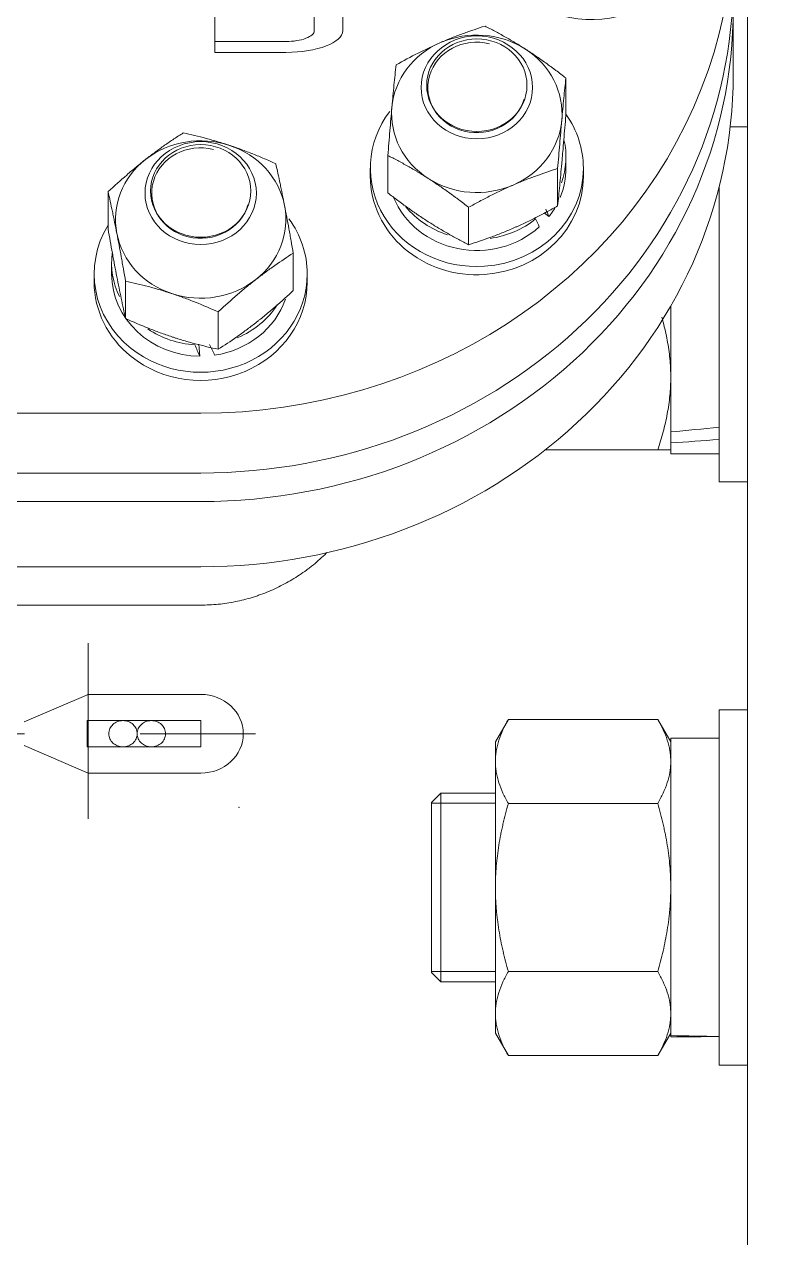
# Model space of a CAD drawing. Header units: millimetres. Extents: x 0 to 1675, y 0 to 1451.
# Drawn here: x 1390.8 to 1433.2, y 638.2 to 706.5 of the extents above; entities that cross this region are included whole.
import ezdxf

# ---------------------------------------------------------------- set-up
doc = ezdxf.new("R2010")
doc.units = ezdxf.units.MM
doc.header["$PDSIZE"] = -5
doc.linetypes.add('PHANTOM', pattern=[50.5, 18, -6.5, 6.5, -6.5, 6.5, -6.5])
doc.layers.add('171', color=7, linetype='Continuous', lineweight=18)

msp = doc.modelspace()

# ---------------------------------------------------------------- linework, layer by layer
at = {"layer": '171', "color": 7, "linetype": 'Continuous', "lineweight": 18}
for p, q in [((1431.52313, 741.26562), (1431.52313, 591.26562)), ((1401.52313, 719.27072), (1401.52313, 705.56197)), ((1407.12314, 706.17426), (1407.12314, 718.80281)), ((1408.72313, 718.80281), (1408.72313, 706.17426)), ((1430.72313, 703.69206), (1430.72313, 707.36582)), ((1401.52313, 705.56197), (1405.52313, 705.56197)), ((1401.52313, 704.94967), (1401.52313, 705.56197)), ((1405.52313, 704.94967), (1401.52313, 704.94967)), ((1421.29316, 703.50813), (1421.29316, 701.40239)), ((1431.52313, 700.75736), (1430.55451, 700.75736)), ((1411.25948, 699.05534), (1411.25948, 698.42774)), ((1411.26581, 699.14215), (1411.26581, 697.03641)), ((1421.29948, 698.42774), (1421.29948, 699.05534)), ((1410.27948, 698.42774), (1410.27948, 697.96852)), ((1420.83261, 698.40518), (1420.83261, 696.29944)), ((1422.27948, 697.96852), (1422.27948, 698.42774)), ((1422.27948, 697.96852), (1422.27948, 697.96864)), ((1429.92314, 697.33383), (1429.92314, 680.75736)), ((1395.50714, 697.10372), (1395.50714, 694.99798)), ((1415.81894, 696.22219), (1415.81894, 694.11645)), ((1420.34146, 695.70256), (1420.07356, 695.91578)), ((1395.70313, 693.10218), (1395.70313, 692.47458)), ((1405.93913, 693.64025), (1405.93913, 691.53451)), ((1394.72313, 692.47458), (1394.72313, 692.01536)), ((1406.72313, 692.01536), (1406.72313, 692.47458)), ((1396.49185, 692.06452), (1396.49185, 689.95878)), ((1406.72313, 692.01536), (1406.72313, 692.01549)), ((1401.70784, 690.33278), (1401.70784, 688.22704)), ((1427.20313, 683.5732), (1427.20313, 690.66609)), ((1400.62475, 688.5137), (1400.67927, 687.83688)), ((1380.72313, 684.62432), (1400.72313, 684.62432)), ((1427.20313, 683.5732), (1427.20313, 683.14361)), ((1427.20313, 682.95113), (1427.20313, 683.1436)), ((1427.20313, 682.95113), (1427.20313, 682.33736)), ((1420.13159, 682.55736), (1426.47074, 682.55736)), ((1427.20313, 682.33736), (1429.92314, 682.33736)), ((1380.72313, 681.25671), (1400.72313, 681.25671)), ((1429.92314, 680.75736), (1431.52313, 680.75736)), ((1380.72313, 679.64944), (1400.72313, 679.64944)), ((1380.72313, 675.97568), (1400.72313, 675.97568)), ((1380.72313, 673.817), (1400.72313, 673.817)), ((1429.92314, 667.91195), (1429.92314, 647.91195)), ((1431.52313, 667.91195), (1429.92314, 667.91195)), ((1418.05553, 667.38049), (1417.32314, 666.11195)), ((1418.05553, 667.38049), (1426.47074, 667.38049)), ((1427.20313, 666.11195), (1426.47074, 667.38049)), ((1417.32314, 666.11195), (1417.32314, 665.01336)), ((1427.20313, 666.33195), (1427.20313, 649.49459)), ((1429.92314, 666.33195), (1427.20313, 666.33195)), ((1417.32314, 665.01336), (1417.32314, 657.91195)), ((1414.25467, 663.22735), (1413.72313, 662.69581)), ((1414.25467, 652.81372), (1414.25467, 663.22735)), ((1417.3233, 663.22735), (1414.25467, 663.22735)), ((1413.72313, 662.69581), (1413.72313, 653.32355)), ((1418.05553, 662.64622), (1426.47074, 662.64622)), ((1417.32314, 657.91195), (1417.32314, 650.81054)), ((1413.72313, 653.32355), (1413.72313, 653.12809)), ((1413.72313, 653.12809), (1414.25467, 652.59655)), ((1414.25467, 652.59655), (1414.25467, 652.81372)), ((1418.05553, 653.17768), (1426.47074, 653.17768)), ((1414.25467, 652.59655), (1417.3233, 652.59655)), ((1417.32314, 650.81054), (1417.32314, 649.71195)), ((1417.32314, 649.71195), (1418.05553, 648.4434)), ((1426.47074, 648.4434), (1427.20313, 649.71195)), ((1418.05553, 648.4434), (1426.47074, 648.4434)), ((1429.92314, 647.91195), (1431.52313, 647.91195))]:
    msp.add_line(p, q, dxfattribs=at)
at = {"layer": '171', "color": 3, "linetype": 'PHANTOM', "lineweight": 18}
for p, q in [((1394.37699, 661.7709), (1394.37699, 671.6729)), ((1372.80593, 666.57177), (1407.49052, 666.57177))]:
    msp.add_line(p, q, dxfattribs=at)
at = {"layer": '171', "color": 3, "linetype": 'Continuous', "lineweight": 18}
for p, q in [((1390.78504, 667.24162), (1394.37699, 668.78908)), ((1394.37699, 668.78908), (1400.72313, 668.78908)), ((1400.72313, 667.31087), (1394.32314, 667.31087)), ((1394.32314, 667.31087), (1394.32314, 665.83267)), ((1400.72313, 665.83267), (1400.72313, 667.31087)), ((1394.37699, 664.35446), (1390.78504, 665.90191)), ((1394.32314, 665.83267), (1400.72313, 665.83267)), ((1400.72313, 664.35446), (1394.37699, 664.35446))]:
    msp.add_line(p, q, dxfattribs=at)
at = {"layer": '171', "color": 3, "linetype": 'Continuous', "lineweight": 13}
for p, q in [((1413.72313, 662.65275), (1417.32314, 662.65275)), ((1413.72313, 653.17115), (1417.32314, 653.17115))]:
    msp.add_line(p, q, dxfattribs=at)
at = {"layer": '171', "color": 7, "linetype": 'Continuous', "lineweight": 18}
for centre, major_axis, ratio, start_param, end_param in [((1400.72313, 712.34071), (30, 0), 0.92388, 4.71238898, 7.15811886), ((1422.72313, 712.34071), (6, 0), 0.92388, 3.14151756, 5.57075408), ((1400.72313, 708.97309), (30, 0), 0.92388, 4.71238898, 6.28318531), ((1400.72313, 707.36582), (30, 0), 0.92388, 4.71238898, 6.31214686), ((1405.52313, 706.17426), (1.6, 0), 0.382683, 4.71238898, 6.28318531), ((1405.52313, 706.17426), (-3.2, 0), 0.382683, 1.57079633, 3.14159265), ((1416.27948, 701.4892), (4.8, 0), 0.92388, 0.96400864, 2.01120619), ((1416.27948, 701.4892), (4.8, 0), 0.92388, 2.01120619, 3.05840374), ((1416.27948, 701.4892), (4.8, 0), 0.92388, 6.1999964, 7.24719395), ((1400.72313, 703.69206), (30, 0), 0.92388, 4.71238898, 6.28318531), ((1416.27948, 698.42774), (6, 0), 0.92388, 2.5265508, 4.78535592), ((1416.27948, 701.4892), (4.8, 0), 0.92388, 3.05840374, 4.1056013), ((1416.27948, 698.42774), (6, 0), 0.92388, 0, 0.58161042), ((1416.27948, 701.4892), (4.8, 0), 0.92388, 5.15279885, 6.1999964), ((1400.72313, 695.53605), (4.8, 0), 0.92388, 1.22580803, 2.27300558), ((1416.27948, 699.05534), (5.02, 0), 0.92388, 5.96451593, 6.49467473), ((1400.72313, 695.53605), (4.8, 0), 0.92388, 0.17861048, 1.22580803), ((1400.72313, 695.53605), (4.8, 0), 0.92388, 2.27300558, 3.32020313), ((1416.27948, 699.05534), (5.02, 0), 0.92388, 3.14155582, 3.1917331), ((1416.27948, 697.96852), (6, 0), 0.92388, 3.14151756, 4.78535592), ((1416.27948, 698.42774), (5.02, 0), 0.92388, 3.14150617, 3.19178132), ((1416.27948, 701.4892), (4.8, 0), 0.92388, 4.1056013, 5.15279885), ((1416.27948, 698.42774), (6, 0), 0.92388, 4.78535592, 6.28318531), ((1416.27948, 697.96852), (6, 0), 0.92388, 4.78535592, 6.28318531), ((1416.27948, 698.42774), (5.02, 0), 0.92388, 5.92034173, 6.28325947), ((1416.27948, 698.42774), (5.02, 0), 0.92388, 3.50404159, 5.48904965), ((1400.72313, 695.53605), (4.8, 0), 0.92388, 5.41459823, 6.46179579), ((1416.27948, 699.05534), (5.02, 0), 0.92388, 3.78908166, 4.37849744), ((1416.27948, 699.33129), (-4.72664, 7.91349), 0.213679, 4.11323235, 4.17092983), ((1416.27948, 698.42774), (5.02, 0), 0.92388, 5.65510688, 5.78442679), ((1400.72313, 692.47458), (6, 0), 0.92388, 2.6246274, 3.99995776), ((1400.72313, 692.47458), (6, 0), 0.92388, 0, 0.59348957), ((1416.27948, 699.05534), (5.02, 0), 0.92388, 4.86191969, 5.4310734), ((1416.27949, 697.52418), (-4.72664, 7.91349), 0.213679, 4.2792896, 4.33726586), ((1400.72313, 695.53605), (4.8, 0), 0.92388, 3.32020313, 4.36740068), ((1400.72313, 693.10218), (5.02, 0), 0.92388, 3.02547477, 3.56509557), ((1400.72313, 692.47458), (5.02, 0), 0.92388, 3.14158549, 4.70365149), ((1400.72313, 692.47458), (6, 0), 0.92388, 3.99995776, 6.28318531), ((1400.72313, 692.01536), (6, 0), 0.92388, 3.14151756, 3.99995776), ((1400.72313, 692.01536), (6, 0), 0.92388, 3.99995776, 6.28318531), ((1400.72313, 695.53605), (4.8, 0), 0.92388, 4.36740068, 5.41459823), ((1400.72313, 692.47458), (5.02, 0), 0.92388, 4.86970872, 5.96926249), ((1400.72313, 693.10218), (5.02, 0), 0.92388, 5.13610867, 5.74483075), ((1400.72313, 693.10218), (5.02, 0), 0.92388, 4.07709498, 4.64567524), ((1400.72313, 691.57103), (-4.81442, 11.50455), 0.123592, 1.79125491, 1.84923117), ((1400.72313, 693.37813), (-4.81442, 11.50455), 0.123592, 1.95759091, 2.01528839), ((1426.00717, 690.75736), (47.74773, 4.3093), 0.151498, 4.72376474, 4.78081505), ((1433.8391, 690.75736), (47.74773, 4.3093), 0.151498, 4.55929901, 4.61661877), ((1426.00717, 657.91195), (-47.75219, 0), 0.176327, 1.59584416, 1.65289447), ((1433.8391, 657.91195), (-47.75219, 0), 0.176327, 1.43137843, 1.48869818)]:
    msp.add_ellipse(centre, major_axis=major_axis, ratio=ratio, start_param=start_param, end_param=end_param, dxfattribs=at)
for centre, major_axis in [((1416.27948, 702.97645), (3.1364, 0)), ((1416.27948, 703.09647), (-2.82276, 0)), ((1400.72313, 697.02329), (3.1364, 0)), ((1400.72313, 697.14332), (-2.82276, 0))]:
    msp.add_ellipse(centre, major_axis=major_axis, ratio=0.92388, dxfattribs=at)
at = {"layer": '171', "color": 3, "linetype": 'Continuous', "lineweight": 13}
for centre in [(1416.27948, 702.97645), (1400.72313, 697.02329)]:
    msp.add_ellipse(centre, major_axis=(-2.7594, 0), ratio=0.92388, start_param=4.45058959, end_param=9.16297857, dxfattribs=at)
at = {"layer": '171', "color": 3, "linetype": 'Continuous', "lineweight": 18}
msp.add_ellipse((1400.72313, 666.57177), major_axis=(-2.4, 0), ratio=0.92388, start_param=1.57079633, end_param=4.71238898, dxfattribs=at)
at = {"layer": '171', "color": 3, "linetype": 'PHANTOM', "lineweight": 18}
for centre in [(1396.34594, 666.57177), (1397.94594, 666.57177)]:
    msp.add_ellipse(centre, major_axis=(-0.8, 0), ratio=0.92388, dxfattribs=at)
at = {"layer": '171', "color": 7, "linetype": 'Continuous', "lineweight": 18}
for points, knots in [([(1414.2332, 705.50066), (1414.28638, 705.52382), (1414.33965, 705.54677), (1414.41967, 705.5809), (1414.44636, 705.59222), (1414.49966, 705.6147), (1414.63278, 705.67058), (1414.76533, 705.72473), (1415.08239, 705.85152), (1415.29235, 705.93182), (1415.70978, 706.085), (1415.91726, 706.15788), (1416.33012, 706.29738), (1416.5355, 706.36402), (1416.74003, 706.42809)], [0, 0, 0, 0, 0.16713693, 0.16713693, 0.2507054, 0.2507054, 0.33427387, 0.66854773, 0.66854773, 1.33709547, 1.33709547, 2.0056432, 2.0056432, 2.67419093, 2.67419093, 2.67419093, 2.67419093]), ([(1419.0166, 705.13217), (1418.82413, 705.2556), (1418.63105, 705.37562), (1418.41315, 705.50684), (1418.38891, 705.52138), (1418.34053, 705.55029), (1418.26805, 705.59342), (1418.09961, 705.69246), (1417.95634, 705.77473), (1417.67118, 705.93604), (1417.4829, 706.03928), (1417.10935, 706.23866), (1416.92409, 706.33481), (1416.74003, 706.42809)], [0, 0, 0, 0, 0.65517608, 0.65517608, 0.73707309, 0.73707309, 0.8189701, 0.98276412, 1.31035216, 1.31035216, 1.96552824, 1.96552824, 2.62070433, 2.62070433, 2.62070433, 2.62070433]), ([(1411.72636, 704.2451), (1412.13644, 704.47374), (1412.54952, 704.69486), (1413.17562, 705.01028), (1413.3854, 705.1127), (1413.80742, 705.31141), (1414.01965, 705.40768), (1414.2332, 705.50066)], [0, 0, 0, 0, 1.40239531, 1.40239531, 2.10359296, 2.10359296, 2.80479062, 2.80479062, 2.80479062, 2.80479062]), ([(1419.0166, 705.13217), (1419.20895, 705.00882), (1419.40068, 704.88205), (1419.78298, 704.62204), (1419.97355, 704.48879), (1420.25861, 704.28456), (1420.40094, 704.18136), (1420.543, 704.07665), (1420.63765, 704.00651), (1420.68497, 703.97127), (1420.92119, 703.79443), (1421.10803, 703.65175), (1421.29316, 703.50813)], [0, 0, 0, 0, 0.69935248, 0.69935248, 1.39870496, 1.39870496, 1.7483812, 1.92321932, 1.92321932, 2.09805744, 2.09805744, 2.79740992, 2.79740992, 2.79740992, 2.79740992]), ([(1411.49608, 701.85769), (1411.50097, 701.91182), (1411.50586, 701.9658), (1411.51321, 702.04653), (1411.51566, 702.07339), (1411.52056, 702.12692), (1411.53279, 702.26032), (1411.54496, 702.39167), (1411.57409, 702.70312), (1411.59338, 702.9057), (1411.63172, 703.30199), (1411.65078, 703.4957), (1411.6887, 703.87566), (1411.70757, 704.06191), (1411.72636, 704.2451)], [0, 0, 0, 0, 0.1499067, 0.1499067, 0.22486005, 0.22486005, 0.29981339, 0.59962679, 0.59962679, 1.19925358, 1.19925358, 1.79888036, 1.79888036, 2.39850715, 2.39850715, 2.39850715, 2.39850715]), ([(1421.29316, 703.50813), (1421.25549, 703.14082), (1421.21754, 702.76165), (1421.16003, 702.16721), (1421.14076, 701.96478), (1421.102, 701.55021), (1421.0825, 701.33807), (1421.06288, 701.12072)], [0, 0, 0, 0, 1.1992534, 1.1992534, 1.7988801, 1.7988801, 2.39850679, 2.39850679, 2.39850679, 2.39850679]), ([(1411.26581, 699.14215), (1411.30348, 699.60962), (1411.34142, 700.07132), (1411.39894, 700.75138), (1411.41821, 700.97598), (1411.45697, 701.42046), (1411.47647, 701.64034), (1411.49608, 701.85769)], [0, 0, 0, 0, 1.36264782, 1.36264782, 2.04397173, 2.04397173, 2.72529564, 2.72529564, 2.72529564, 2.72529564]), ([(1421.06288, 698.68685), (1421.06777, 698.74098), (1421.07266, 698.79544), (1421.08001, 698.87761), (1421.08247, 698.90507), (1421.08736, 698.96003), (1421.09959, 699.09762), (1421.11177, 699.23609), (1421.14089, 699.57005), (1421.16018, 699.79486), (1421.19852, 700.24831), (1421.21758, 700.47693), (1421.2555, 700.9374), (1421.27437, 701.16924), (1421.29316, 701.40239)], [0, 0, 0, 0, 0.17033099, 0.17033099, 0.25549649, 0.25549649, 0.34066198, 0.68132397, 0.68132397, 1.36264793, 1.36264793, 2.0439719, 2.0439719, 2.72529586, 2.72529586, 2.72529586, 2.72529586]), ([(1421.06288, 701.12072), (1421.058, 701.06658), (1421.05311, 701.01213), (1421.04576, 700.92996), (1421.0433, 700.9025), (1421.03841, 700.84754), (1421.02618, 700.70995), (1421.014, 700.57148), (1420.98488, 700.23752), (1420.96559, 700.0127), (1420.92725, 699.55926), (1420.90819, 699.33063), (1420.87027, 698.87017), (1420.8514, 698.63833), (1420.83261, 698.40518)], [0, 0, 0, 0, 0.17033099, 0.17033099, 0.25549649, 0.25549649, 0.34066198, 0.68132397, 0.68132397, 1.36264793, 1.36264793, 2.0439719, 2.0439719, 2.72529586, 2.72529586, 2.72529586, 2.72529586]), ([(1397.62279, 698.92151), (1397.66767, 698.9566), (1397.71263, 698.9915), (1397.78017, 699.04357), (1397.80269, 699.06088), (1397.84767, 699.09532), (1397.96002, 699.18105), (1398.07188, 699.26493), (1398.33946, 699.46283), (1398.51666, 699.59022), (1398.86895, 699.83702), (1399.04405, 699.95643), (1399.39248, 700.18854), (1399.56582, 700.30123), (1399.73843, 700.41118)], [0, 0, 0, 0, 0.16178118, 0.16178118, 0.24267177, 0.24267177, 0.32356236, 0.64712471, 0.64712471, 1.29424942, 1.29424942, 1.94137414, 1.94137414, 2.58849885, 2.58849885, 2.58849885, 2.58849885]), ([(1399.73843, 700.41118), (1400.16506, 700.31962), (1400.59481, 700.2182), (1401.24618, 700.04476), (1401.46443, 699.98338), (1401.90347, 699.85258), (1402.12426, 699.78314), (1402.34643, 699.70938)], [0, 0, 0, 0, 1.35105118, 1.35105118, 2.02657676, 2.02657676, 2.70210235, 2.70210235, 2.70210235, 2.70210235]), ([(1402.34643, 699.70938), (1402.40176, 699.69101), (1402.45718, 699.67237), (1402.54043, 699.64401), (1402.56819, 699.63449), (1402.62364, 699.61537), (1402.76214, 699.56729), (1402.90003, 699.51795), (1403.22989, 699.39718), (1403.44832, 699.31354), (1403.8826, 699.14078), (1404.09844, 699.05166), (1404.52796, 698.86881), (1404.74164, 698.77507), (1404.95442, 698.67945)], [0, 0, 0, 0, 0.17532608, 0.17532608, 0.26298912, 0.26298912, 0.35065216, 0.70130432, 0.70130432, 1.40260864, 1.40260864, 2.10391296, 2.10391296, 2.80521729, 2.80521729, 2.80521729, 2.80521729]), ([(1395.50714, 697.10372), (1395.85324, 697.42433), (1396.20185, 697.73809), (1396.73025, 698.19394), (1396.9073, 698.34341), (1397.26345, 698.63677), (1397.44257, 698.78064), (1397.62279, 698.92151)], [0, 0, 0, 0, 1.39506184, 1.39506184, 2.09259275, 2.09259275, 2.79012367, 2.79012367, 2.79012367, 2.79012367]), ([(1405.44677, 696.32391), (1405.40515, 696.53692), (1405.36339, 696.74681), (1405.31627, 696.97945), (1405.31103, 697.00527), (1405.30056, 697.0567), (1405.28489, 697.13356), (1405.24846, 697.31101), (1405.21747, 697.45996), (1405.1558, 697.754), (1405.11508, 697.94487), (1405.0343, 698.31812), (1404.99423, 698.5005), (1404.95442, 698.67945)], [0, 0, 0, 0, 0.60162737, 0.60162737, 0.67683079, 0.67683079, 0.75203421, 0.90244105, 1.20325473, 1.20325473, 1.8048821, 1.8048821, 2.40650947, 2.40650947, 2.40650947, 2.40650947]), ([(1413.54237, 697.84623), (1413.34991, 697.96966), (1413.15683, 698.08968), (1412.93892, 698.2209), (1412.91469, 698.23544), (1412.86631, 698.26434), (1412.79383, 698.30747), (1412.62538, 698.40652), (1412.48212, 698.48879), (1412.19696, 698.6501), (1412.00868, 698.75334), (1411.63513, 698.95272), (1411.44986, 699.04887), (1411.26581, 699.14215)], [0, 0, 0, 0, 0.65517608, 0.65517608, 0.73707309, 0.73707309, 0.8189701, 0.98276412, 1.31035216, 1.31035216, 1.96552824, 1.96552824, 2.62070433, 2.62070433, 2.62070433, 2.62070433]), ([(1420.83261, 696.29944), (1420.87028, 696.66674), (1420.90823, 697.04592), (1420.96574, 697.64035), (1420.98501, 697.84279), (1421.02377, 698.25736), (1421.04327, 698.4695), (1421.06288, 698.68685)], [0, 0, 0, 0, 1.1992534, 1.1992534, 1.7988801, 1.7988801, 2.39850679, 2.39850679, 2.39850679, 2.39850679]), ([(1415.81894, 696.22219), (1415.6338, 696.36581), (1415.44697, 696.50849), (1415.21074, 696.68533), (1415.16343, 696.72057), (1415.06878, 696.79071), (1414.92672, 696.89542), (1414.78439, 696.99862), (1414.49933, 697.20285), (1414.30876, 697.33609), (1413.92646, 697.59611), (1413.73472, 697.72288), (1413.54237, 697.84623)], [0, 0, 0, 0, 0.69935248, 0.69935248, 0.8741906, 0.8741906, 1.04902872, 1.39870496, 1.39870496, 2.09805744, 2.09805744, 2.79740992, 2.79740992, 2.79740992, 2.79740992]), ([(1420.83261, 698.40518), (1420.42253, 698.27671), (1420.00944, 698.13811), (1419.38335, 697.90831), (1419.17356, 697.82806), (1418.75155, 697.65927), (1418.53932, 697.57073), (1418.32577, 697.47775)], [0, 0, 0, 0, 1.3370807, 1.3370807, 2.00562105, 2.00562105, 2.6741614, 2.6741614, 2.6741614, 2.6741614]), ([(1418.32577, 697.47775), (1418.27259, 697.45459), (1418.21932, 697.43116), (1418.13929, 697.39559), (1418.11261, 697.38368), (1418.05931, 697.35975), (1417.92619, 697.2997), (1417.79364, 697.23842), (1417.47658, 697.08912), (1417.26662, 696.98658), (1416.84919, 696.77625), (1416.64171, 696.66846), (1416.22885, 696.44844), (1416.02347, 696.33622), (1415.81894, 696.22219)], [0, 0, 0, 0, 0.17530097, 0.17530097, 0.26295145, 0.26295145, 0.35060194, 0.70120388, 0.70120388, 1.40240775, 1.40240775, 2.10361163, 2.10361163, 2.80481551, 2.80481551, 2.80481551, 2.80481551]), ([(1395.9995, 694.74818), (1395.95787, 694.96119), (1395.91611, 695.17108), (1395.86899, 695.40372), (1395.86375, 695.42954), (1395.85328, 695.48097), (1395.83761, 695.55783), (1395.80118, 695.73528), (1395.77019, 695.88423), (1395.70852, 696.17827), (1395.6678, 696.36914), (1395.58702, 696.74239), (1395.54695, 696.92477), (1395.50714, 697.10372)], [0, 0, 0, 0, 0.60162737, 0.60162737, 0.67683079, 0.67683079, 0.75203421, 0.90244105, 1.20325473, 1.20325473, 1.8048821, 1.8048821, 2.40650947, 2.40650947, 2.40650947, 2.40650947]), ([(1413.54237, 695.41237), (1413.34991, 695.5358), (1413.15683, 695.66343), (1412.93892, 695.81169), (1412.91469, 695.82824), (1412.86631, 695.86139), (1412.79383, 695.91122), (1412.62538, 696.02823), (1412.48212, 696.12971), (1412.19696, 696.33415), (1412.00868, 696.4724), (1411.63513, 696.75214), (1411.44986, 696.89362), (1411.26581, 697.03641)], [0, 0, 0, 0, 0.69935275, 0.69935275, 0.78677184, 0.78677184, 0.87419093, 1.04902912, 1.39870549, 1.39870549, 2.09805824, 2.09805824, 2.79741099, 2.79741099, 2.79741099, 2.79741099]), ([(1405.44677, 696.32391), (1405.48837, 696.11103), (1405.52984, 695.89502), (1405.61252, 695.45706), (1405.65373, 695.23512), (1405.71538, 694.89821), (1405.74617, 694.72876), (1405.77689, 694.55792), (1405.79736, 694.44373), (1405.80759, 694.38647), (1405.85868, 694.09968), (1405.89909, 693.87004), (1405.93913, 693.64025)], [0, 0, 0, 0, 0.68212509, 0.68212509, 1.36425018, 1.36425018, 1.70531272, 1.87584399, 1.87584399, 2.04637527, 2.04637527, 2.72850035, 2.72850035, 2.72850035, 2.72850035]), ([(1418.32577, 695.04388), (1418.37896, 695.06704), (1418.43223, 695.09047), (1418.51225, 695.12603), (1418.53894, 695.13795), (1418.59223, 695.16187), (1418.72536, 695.22193), (1418.85791, 695.2832), (1419.17497, 695.43251), (1419.38493, 695.53504), (1419.80236, 695.74537), (1420.00983, 695.85317), (1420.42269, 696.07319), (1420.62808, 696.18541), (1420.83261, 696.29944)], [0, 0, 0, 0, 0.17530097, 0.17530097, 0.26295145, 0.26295145, 0.35060194, 0.70120388, 0.70120388, 1.40240775, 1.40240775, 2.10361163, 2.10361163, 2.80481551, 2.80481551, 2.80481551, 2.80481551]), ([(1413.54237, 695.41237), (1413.73472, 695.28901), (1413.92646, 695.16985), (1414.30876, 694.93952), (1414.49933, 694.82834), (1414.78439, 694.66695), (1414.92672, 694.58758), (1415.06878, 694.51009), (1415.16343, 694.45883), (1415.21074, 694.43339), (1415.44697, 694.30724), (1415.6338, 694.21028), (1415.81894, 694.11645)], [0, 0, 0, 0, 0.65517585, 0.65517585, 1.31035169, 1.31035169, 1.63793961, 1.80173357, 1.80173357, 1.96552754, 1.96552754, 2.62070338, 2.62070338, 2.62070338, 2.62070338]), ([(1395.9995, 692.31431), (1395.95787, 692.52733), (1395.91611, 692.74483), (1395.86899, 692.99451), (1395.86375, 693.02234), (1395.85328, 693.07801), (1395.83761, 693.16158), (1395.80118, 693.35698), (1395.77019, 693.52515), (1395.70852, 693.86232), (1395.6678, 694.0882), (1395.58702, 694.54181), (1395.54695, 694.76952), (1395.50714, 694.99798)], [0, 0, 0, 0, 0.6821251, 0.6821251, 0.76739074, 0.76739074, 0.85265638, 1.02318766, 1.36425021, 1.36425021, 2.04637531, 2.04637531, 2.72850041, 2.72850041, 2.72850041, 2.72850041]), ([(1396.49185, 692.06452), (1396.45181, 692.29431), (1396.4114, 692.52395), (1396.36031, 692.81074), (1396.35008, 692.868), (1396.32961, 692.98219), (1396.29889, 693.15303), (1396.26811, 693.32248), (1396.20646, 693.65939), (1396.16524, 693.88133), (1396.08256, 694.31929), (1396.0411, 694.5353), (1395.9995, 694.74818)], [0, 0, 0, 0, 0.68212509, 0.68212509, 0.85265636, 0.85265636, 1.02318763, 1.36425018, 1.36425018, 2.04637527, 2.04637527, 2.72850035, 2.72850035, 2.72850035, 2.72850035]), ([(1415.81894, 694.11645), (1416.22902, 694.24492), (1416.6421, 694.38352), (1417.2682, 694.61331), (1417.47798, 694.69357), (1417.9, 694.86236), (1418.11223, 694.9509), (1418.32577, 695.04388)], [0, 0, 0, 0, 1.3370807, 1.3370807, 2.00562105, 2.00562105, 2.6741614, 2.6741614, 2.6741614, 2.6741614]), ([(1405.93913, 693.64025), (1405.59304, 693.4198), (1405.24442, 693.18856), (1404.71602, 692.81834), (1404.53898, 692.69103), (1404.18282, 692.4276), (1404.0037, 692.29145), (1403.82348, 692.15058)], [0, 0, 0, 0, 1.2942377, 1.2942377, 1.94135655, 1.94135655, 2.5884754, 2.5884754, 2.5884754, 2.5884754]), ([(1395.9995, 692.31431), (1396.0411, 692.10143), (1396.08256, 691.89303), (1396.16524, 691.48476), (1396.20646, 691.28488), (1396.26811, 690.9908), (1396.29889, 690.84519), (1396.32961, 690.70158), (1396.35008, 690.60626), (1396.36031, 690.5588), (1396.4114, 690.3227), (1396.45181, 690.13878), (1396.49185, 689.95878)], [0, 0, 0, 0, 0.60162736, 0.60162736, 1.20325471, 1.20325471, 1.50406839, 1.65447523, 1.65447523, 1.80488207, 1.80488207, 2.40650942, 2.40650942, 2.40650942, 2.40650942]), ([(1399.09984, 691.36272), (1399.04451, 691.38109), (1398.98909, 691.39925), (1398.90584, 691.42617), (1398.87808, 691.43508), (1398.82263, 691.45278), (1398.68413, 691.49667), (1398.54624, 691.53889), (1398.21638, 691.63714), (1397.99795, 691.69855), (1397.56367, 691.81415), (1397.34783, 691.86836), (1396.91831, 691.9707), (1396.70463, 692.01885), (1396.49185, 692.06452)], [0, 0, 0, 0, 0.16888333, 0.16888333, 0.25332499, 0.25332499, 0.33776665, 0.67553331, 0.67553331, 1.35106661, 1.35106661, 2.02659992, 2.02659992, 2.70213323, 2.70213323, 2.70213323, 2.70213323]), ([(1403.82348, 692.15058), (1403.7786, 692.11549), (1403.73364, 692.08011), (1403.6661, 692.0266), (1403.64358, 692.0087), (1403.5986, 691.97282), (1403.48625, 691.88291), (1403.37439, 691.79191), (1403.10681, 691.57149), (1402.92961, 691.42187), (1402.57732, 691.11792), (1402.40222, 690.96359), (1402.05379, 690.65097), (1401.88045, 690.49269), (1401.70784, 690.33278)], [0, 0, 0, 0, 0.17438385, 0.17438385, 0.26157577, 0.26157577, 0.3487677, 0.69753539, 0.69753539, 1.39507079, 1.39507079, 2.09260618, 2.09260618, 2.79014157, 2.79014157, 2.79014157, 2.79014157]), ([(1401.70784, 690.33278), (1401.28121, 690.52451), (1400.85146, 690.70845), (1400.20009, 690.96752), (1399.98185, 691.05106), (1399.5428, 691.21178), (1399.32201, 691.28896), (1399.09984, 691.36272)], [0, 0, 0, 0, 1.40259515, 1.40259515, 2.10389272, 2.10389272, 2.80519029, 2.80519029, 2.80519029, 2.80519029]), ([(1403.82348, 689.71671), (1403.86837, 689.7518), (1403.91333, 689.78718), (1403.98086, 689.84069), (1404.00338, 689.85859), (1404.04836, 689.89447), (1404.16071, 689.98438), (1404.27258, 690.07539), (1404.54016, 690.2958), (1404.71735, 690.44542), (1405.06965, 690.74938), (1405.24474, 690.9037), (1405.59318, 691.21632), (1405.76651, 691.3746), (1405.93913, 691.53451)], [0, 0, 0, 0, 0.17438385, 0.17438385, 0.26157577, 0.26157577, 0.3487677, 0.69753539, 0.69753539, 1.39507079, 1.39507079, 2.09260618, 2.09260618, 2.79014157, 2.79014157, 2.79014157, 2.79014157]), ([(1396.49185, 689.95878), (1396.91848, 689.76705), (1397.34823, 689.58311), (1397.9996, 689.32404), (1398.21784, 689.2405), (1398.65688, 689.07978), (1398.87768, 689.00261), (1399.09984, 688.92885)], [0, 0, 0, 0, 1.40259515, 1.40259515, 2.10389272, 2.10389272, 2.80519029, 2.80519029, 2.80519029, 2.80519029]), ([(1401.70784, 688.22704), (1402.05393, 688.44749), (1402.40255, 688.67874), (1402.93095, 689.04895), (1403.10799, 689.17626), (1403.46415, 689.4397), (1403.64326, 689.57584), (1403.82348, 689.71671)], [0, 0, 0, 0, 1.2942377, 1.2942377, 1.94135655, 1.94135655, 2.5884754, 2.5884754, 2.5884754, 2.5884754]), ([(1427.20314, 686.65736), (1427.20314, 686.74435), (1427.20207, 686.83147), (1427.19886, 686.96235), (1427.19752, 687.006), (1427.19432, 687.09317), (1427.18498, 687.3109), (1427.16908, 687.52768), (1427.11883, 688.04624), (1427.06922, 688.38964), (1426.94164, 689.07236), (1426.86371, 689.41169), (1426.74775, 689.84741), (1426.72063, 689.94537), (1426.69257, 690.04319)], [0, 0, 0, 0, 0.26100001, 0.26100001, 0.39150001, 0.39150001, 0.52200001, 1.04400003, 1.04400003, 2.08800006, 2.08800006, 3.13200009, 3.13200009, 3.43534735, 3.43534735, 3.43534735, 3.43534735]), ([(1399.09984, 688.92885), (1399.15518, 688.91048), (1399.21059, 688.89232), (1399.29385, 688.8654), (1399.32161, 688.85648), (1399.37706, 688.83879), (1399.51555, 688.7949), (1399.65345, 688.75268), (1399.98331, 688.65442), (1400.20174, 688.59301), (1400.63601, 688.47741), (1400.85186, 688.42321), (1401.28138, 688.32086), (1401.49506, 688.27271), (1401.70784, 688.22704)], [0, 0, 0, 0, 0.16888333, 0.16888333, 0.25332499, 0.25332499, 0.33776665, 0.67553331, 0.67553331, 1.35106661, 1.35106661, 2.02659992, 2.02659992, 2.70213323, 2.70213323, 2.70213323, 2.70213323]), ([(1426.47074, 682.55736), (1426.58253, 682.89272), (1426.68445, 683.2293), (1426.8643, 683.90544), (1426.94221, 684.24501), (1427.06962, 684.92768), (1427.11911, 685.27078), (1427.16918, 685.78844), (1427.18186, 685.96149), (1427.19884, 686.30864), (1427.20314, 686.48273), (1427.20314, 686.65736)], [0, 0, 0, 0, 1.04579623, 1.04579623, 2.09159246, 2.09159246, 3.13738869, 3.13738869, 3.66028681, 3.66028681, 4.18318492, 4.18318492, 4.18318492, 4.18318492]), ([(1427.20314, 682.55736), (1427.20302, 682.55736), (1427.20197, 682.55736), (1427.19886, 682.55736), (1427.19752, 682.55736), (1427.19432, 682.55736), (1427.18498, 682.55736), (1427.16908, 682.55736), (1427.11883, 682.55736), (1427.06922, 682.55736), (1426.94164, 682.55736), (1426.86371, 682.55736), (1426.684, 682.55736), (1426.58225, 682.55736), (1426.47074, 682.55736)], [0, 0, 0, 0, 0.043713975, 0.043713975, 0.066669991, 0.066669991, 0.089626007, 0.181450071, 0.181450071, 0.365098201, 0.365098201, 0.54874633, 0.54874633, 0.732394459, 0.732394459, 0.732394459, 0.732394459]), ([(1400.72314, 673.817), (1401.05452, 673.817), (1401.38301, 673.83361), (1402.03442, 673.89881), (1402.35733, 673.9474), (1402.99764, 674.07619), (1403.31503, 674.15639), (1403.70826, 674.27669), (1403.82597, 674.31429), (1403.94327, 674.35417), (1404.02139, 674.38126), (1404.06033, 674.39504), (1404.25437, 674.46503), (1404.40757, 674.52461), (1404.86124, 674.71381), (1405.15576, 674.85388), (1405.72938, 675.16104), (1406.00846, 675.32813), (1406.41544, 675.599), (1406.54916, 675.69267), (1406.74679, 675.83829), (1406.81217, 675.88768), (1406.94194, 675.98818), (1407.00608, 676.0391), (1407.32297, 676.29688), (1407.56442, 676.51335), (1407.80696, 676.75219), (1407.81967, 676.76478), (1407.83235, 676.7774)], [0, 0, 0, 0, 0.98075426, 0.98075426, 1.96150852, 1.96150852, 2.94226278, 2.94226278, 3.18745135, 3.31004563, 3.31004563, 3.43263992, 3.43263992, 3.92301705, 3.92301705, 4.90377131, 4.90377131, 5.88452557, 5.88452557, 6.3749027, 6.3749027, 6.62009126, 6.62009126, 6.86527983, 6.86527983, 7.84603409, 7.84603409, 7.90046595, 7.90046595, 7.90046595, 7.90046595]), ([(1418.05553, 667.38049), (1417.94375, 667.18687), (1417.84182, 666.99255), (1417.66197, 666.60218), (1417.58406, 666.40613), (1417.45665, 666.01199), (1417.40716, 665.8139), (1417.35709, 665.51503), (1417.34441, 665.41512), (1417.32743, 665.21469), (1417.32314, 665.11418), (1417.32314, 665.01336)], [0, 0, 0, 0, 0.62670727, 0.62670727, 1.25341453, 1.25341453, 1.8801218, 1.8801218, 2.19347543, 2.19347543, 2.50682906, 2.50682906, 2.50682906, 2.50682906]), ([(1427.20314, 665.01336), (1427.20314, 665.06358), (1427.20207, 665.11388), (1427.19886, 665.18944), (1427.19752, 665.21464), (1427.19432, 665.26497), (1427.18498, 665.39067), (1427.16908, 665.51583), (1427.11883, 665.81523), (1427.06922, 666.01348), (1426.94164, 666.40765), (1426.86371, 666.60357), (1426.684, 666.99342), (1426.58225, 667.18736), (1426.47074, 667.38049)], [0, 0, 0, 0, 0.15667802, 0.15667802, 0.23501703, 0.23501703, 0.31335604, 0.62671208, 0.62671208, 1.25342416, 1.25342416, 1.88013623, 1.88013623, 2.50684831, 2.50684831, 2.50684831, 2.50684831]), ([(1417.32314, 665.01336), (1417.32314, 664.96313), (1417.3242, 664.91283), (1417.32741, 664.83727), (1417.32875, 664.81207), (1417.33195, 664.76174), (1417.34129, 664.63604), (1417.35719, 664.51088), (1417.40744, 664.21149), (1417.45705, 664.01323), (1417.58463, 663.61906), (1417.66256, 663.42314), (1417.84227, 663.03329), (1417.94402, 662.83935), (1418.05553, 662.64622)], [0, 0, 0, 0, 0.15667802, 0.15667802, 0.23501703, 0.23501703, 0.31335604, 0.62671208, 0.62671208, 1.25342416, 1.25342416, 1.88013623, 1.88013623, 2.50684831, 2.50684831, 2.50684831, 2.50684831]), ([(1426.47074, 662.64622), (1426.58253, 662.83984), (1426.68445, 663.03416), (1426.8643, 663.42453), (1426.94221, 663.62058), (1427.06962, 664.01472), (1427.11911, 664.21281), (1427.16918, 664.51168), (1427.18186, 664.61159), (1427.19884, 664.81202), (1427.20314, 664.91253), (1427.20314, 665.01336)], [0, 0, 0, 0, 0.62670727, 0.62670727, 1.25341453, 1.25341453, 1.8801218, 1.8801218, 2.19347543, 2.19347543, 2.50682906, 2.50682906, 2.50682906, 2.50682906]), ([(1418.05553, 662.64622), (1417.94439, 662.26122), (1417.84236, 661.87269), (1417.74052, 661.43057), (1417.72939, 661.38139), (1417.70753, 661.28303), (1417.67533, 661.13546), (1417.60444, 660.7908), (1417.55123, 660.4948), (1417.45563, 659.902), (1417.40638, 659.5057), (1417.35668, 658.90944), (1417.34414, 658.71038), (1417.32737, 658.31164), (1417.32314, 658.11195), (1417.32314, 657.91195)], [0, 0, 0, 0, 1.201664, 1.201664, 1.351872, 1.351872, 1.50208001, 1.80249601, 2.40332801, 2.40332801, 3.60499201, 3.60499201, 4.20582402, 4.20582402, 4.80665602, 4.80665602, 4.80665602, 4.80665602]), ([(1427.20314, 657.91195), (1427.20314, 658.11195), (1427.19891, 658.31164), (1427.18213, 658.71038), (1427.16959, 658.90944), (1427.11989, 659.5057), (1427.07064, 659.902), (1426.97504, 660.4948), (1426.92183, 660.7908), (1426.85094, 661.13546), (1426.81874, 661.28303), (1426.79688, 661.38139), (1426.78575, 661.43057), (1426.68391, 661.87269), (1426.58188, 662.26122), (1426.47074, 662.64622)], [0, 0, 0, 0, 0.600832, 0.600832, 1.201664, 1.201664, 2.40332801, 2.40332801, 3.00416001, 3.30457601, 3.45478401, 3.45478401, 3.60499201, 3.60499201, 4.80665602, 4.80665602, 4.80665602, 4.80665602]), ([(1417.32314, 657.91195), (1417.32314, 657.71182), (1417.33161, 657.31094), (1417.35704, 656.90878), (1417.37817, 656.65703), (1417.38266, 656.60664), (1417.39213, 656.50602), (1417.4071, 656.35529), (1417.44718, 656.005), (1417.49007, 655.70707), (1417.58634, 655.11407), (1417.66448, 654.72252), (1417.84384, 653.94571), (1417.94504, 653.56043), (1418.05553, 653.17767)], [0, 0, 0, 0, 0.60083429, 1.20166859, 1.20166859, 1.35187716, 1.35187716, 1.50208573, 1.80250288, 2.40333717, 2.40333717, 3.60500576, 3.60500576, 4.80667434, 4.80667434, 4.80667434, 4.80667434]), ([(1427.20314, 657.91195), (1427.20314, 657.71182), (1427.19466, 657.31094), (1427.16923, 656.90878), (1427.1481, 656.65703), (1427.14361, 656.60664), (1427.13414, 656.50602), (1427.11917, 656.35529), (1427.07909, 656.005), (1427.0362, 655.70707), (1426.93993, 655.11407), (1426.86179, 654.72252), (1426.68243, 653.94571), (1426.58123, 653.56043), (1426.47074, 653.17767)], [0, 0, 0, 0, 0.60083429, 1.20166859, 1.20166859, 1.35187716, 1.35187716, 1.50208573, 1.80250288, 2.40333717, 2.40333717, 3.60500576, 3.60500576, 4.80667434, 4.80667434, 4.80667434, 4.80667434]), ([(1418.05553, 653.17767), (1417.94375, 652.98406), (1417.84182, 652.78973), (1417.66197, 652.39936), (1417.58406, 652.20331), (1417.45665, 651.80917), (1417.40716, 651.61108), (1417.35709, 651.31221), (1417.34441, 651.2123), (1417.32743, 651.01187), (1417.32314, 650.91136), (1417.32314, 650.81054)], [0, 0, 0, 0, 0.62670727, 0.62670727, 1.25341453, 1.25341453, 1.8801218, 1.8801218, 2.19347543, 2.19347543, 2.50682906, 2.50682906, 2.50682906, 2.50682906]), ([(1427.20314, 650.81054), (1427.20314, 650.86076), (1427.20207, 650.91106), (1427.19886, 650.98662), (1427.19752, 651.01182), (1427.19432, 651.06215), (1427.18498, 651.18786), (1427.16908, 651.31302), (1427.11883, 651.61241), (1427.06922, 651.81067), (1426.94164, 652.20484), (1426.86371, 652.40075), (1426.684, 652.7906), (1426.58225, 652.98454), (1426.47074, 653.17767)], [0, 0, 0, 0, 0.15667802, 0.15667802, 0.23501703, 0.23501703, 0.31335604, 0.62671208, 0.62671208, 1.25342416, 1.25342416, 1.88013623, 1.88013623, 2.50684831, 2.50684831, 2.50684831, 2.50684831]), ([(1417.32314, 650.81054), (1417.32314, 650.76032), (1417.3242, 650.71002), (1417.32741, 650.63445), (1417.32875, 650.60925), (1417.33195, 650.55893), (1417.34129, 650.43322), (1417.35719, 650.30806), (1417.40744, 650.00867), (1417.45705, 649.81041), (1417.58463, 649.41624), (1417.66256, 649.22033), (1417.84227, 648.83048), (1417.94402, 648.63654), (1418.05553, 648.4434)], [0, 0, 0, 0, 0.15667802, 0.15667802, 0.23501703, 0.23501703, 0.31335604, 0.62671208, 0.62671208, 1.25342416, 1.25342416, 1.88013623, 1.88013623, 2.50684831, 2.50684831, 2.50684831, 2.50684831]), ([(1426.47074, 648.4434), (1426.58253, 648.63702), (1426.68445, 648.83134), (1426.8643, 649.22172), (1426.94221, 649.41777), (1427.06962, 649.8119), (1427.11911, 650.00999), (1427.16918, 650.30886), (1427.18186, 650.40878), (1427.19884, 650.6092), (1427.20314, 650.70972), (1427.20314, 650.81054)], [0, 0, 0, 0, 0.62670727, 0.62670727, 1.25341453, 1.25341453, 1.8801218, 1.8801218, 2.19347543, 2.19347543, 2.50682906, 2.50682906, 2.50682906, 2.50682906])]:
    msp.add_open_spline(points, degree=3, knots=knots, dxfattribs=at)
at = {"layer": '171', "color": 3, "linetype": 'Continuous', "lineweight": 18}
for p in [(1394.37699, 668.78908), (1402.88121, 662.43275)]:
    msp.add_point(p, dxfattribs=at)

doc.saveas('drawing.dxf')
